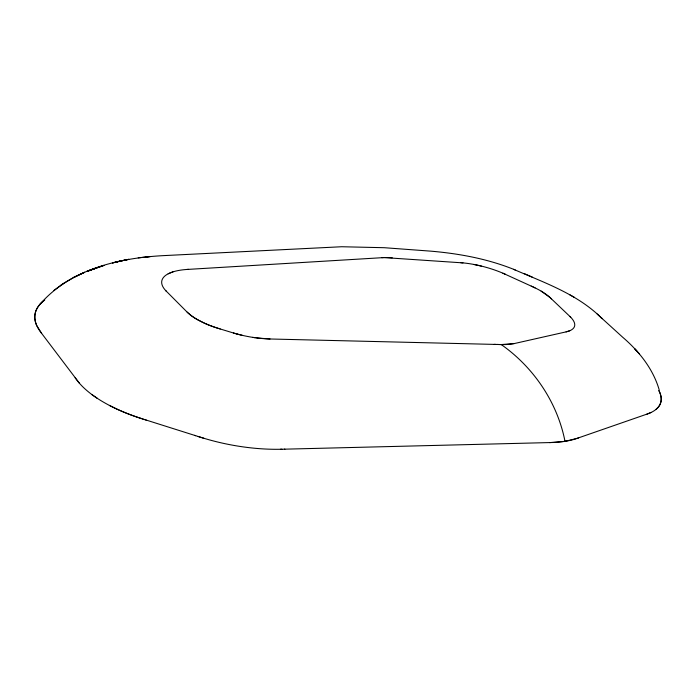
<?xml version="1.0" encoding="UTF-8"?>
<svg xmlns="http://www.w3.org/2000/svg" width="696" height="696" viewBox="0 0 696 696"><rect width="100%" height="100%" fill="white"/><g stroke="black" fill="none" stroke-linecap="round" stroke-linejoin="round"><path stroke-width="1.04" d="M40.011 304.256C70.809 268.639 120.33 257.659 165.457 255.528L341.684 246.741L384.296 247.706L431.041 251.169C459.752 253.657 488.462 259.008 515.223 269.961M656.093 409.326L658.024 407.438A96.248 34.017 17.6 0 0 658.834 390.456A96.231 34.008 17.6 0 1 647.437 413.946L574.661 439.202A103.252 40.081 16.7 0 1 564.995 441.342L549.535 442.621M53.94 290.389L63.406 283.446L73.663 277.417L84.581 272.319L73.663 277.417M60.448 285.612L63.406 283.446M168.162 273.798L173.121 271.797M650.838 412.571L646.888 414.137M569.78 330.731L566.083 331.87M578.106 438.062L578.62 437.888M577.584 438.245L564.995 441.342A103.269 40.09 16.7 0 1 553.738 442.473L281.776 449.242A116.223 50.86 11.1 0 1 200.892 437.349L142.019 418.74A116.293 49.955 9.8 0 1 77.082 380.355L76.412 379.459M496.944 344.459L501.242 344.564A50.625 17.243 15.6 0 0 514.553 343.502L566.205 331.844A48.146 15.408 16.3 0 0 569.876 316.428L550.031 297.54A46.388 14.399 15.9 0 0 532.849 286.848L502.912 273.206M514.422 343.528L501.242 344.564L270.3 338.995A56.333 21.167 11.5 0 1 232.847 332.81L219.031 328.616A56.333 21.08 11.2 0 1 186.98 311.965L165.848 290.737M116.858 261.835L128.743 259.312L121.4 260.843M138.243 257.833L150.362 256.519L145.507 257.041M186.789 269.465L384.105 257.572L463.005 262.888M187.746 269.404L188.607 269.352M284.412 449.181L284.908 449.172M281.923 449.242L280.427 449.277M494.073 344.389L495.987 344.433M270.031 338.987L256.659 337.925M460.691 262.697L460.804 262.705A45.588 13.998 15.4 0 1 505.392 274.294M255.389 337.751L252.7 337.351M473.924 264.463L481.362 266.081M242.234 335.315L237.545 334.15M237.24 334.071L236.623 333.906M236.318 333.819L233.404 332.984M219.527 328.764L220.223 328.973M203.867 438.271L200.779 437.314M218.422 328.425L213.811 326.911A56.272 21.063 11.2 0 1 204.789 323.335L197.386 319.595A56.315 21.08 11.2 0 1 190.73 315.227L187.128 312.113M142.671 418.949L143.176 419.105M144.69 419.584L146.212 420.062M194.628 435.365L195.654 435.696M198.212 436.505L200.265 437.149M142.158 418.783L138.635 417.644A116.354 49.982 9.8 0 1 116.11 408.726L109.359 405.394M513.639 269.335C543.941 282.506 576.61 293.755 600.752 317.289L622.581 337.142C638.945 351.141 653.048 368.793 659.155 389.716M532.292 277.104L523.844 273.441M531.248 286.117L531.927 286.421M532.727 286.787L535.085 287.9M569.902 294.887L574.191 297.244M541.157 291.119L549.944 297.462M97.24 398.303L91.924 394.597M501.242 344.564C533.649 367.314 557.374 402.349 564.995 441.342M600.987 317.541L602.24 318.698L597.194 314.026M569.876 316.428L570.72 317.263M550.823 298.297L551.423 298.871M636.866 351.115L634.874 348.948L639.328 353.812M79.3 383.096L40.603 332.027A109.829 43.596 9.1 0 1 44.396 300.228M75.133 377.771L76.229 379.216M41.638 333.401L36.653 325.397A109.924 43.63 9.1 0 1 44.779 299.941M381.747 257.668A46.954 14.973 14.3 0 1 392.231 257.79M166.3 291.198A54.775 19.775 10.8 0 1 187.607 269.413M95.909 268.134L86.574 271.544L95.909 268.134M96.779 267.916L88.575 270.788L104.008 265.411L96.779 267.916M119.808 261.226L112.439 262.94L122.052 260.722L119.808 261.226"/></g></svg>
